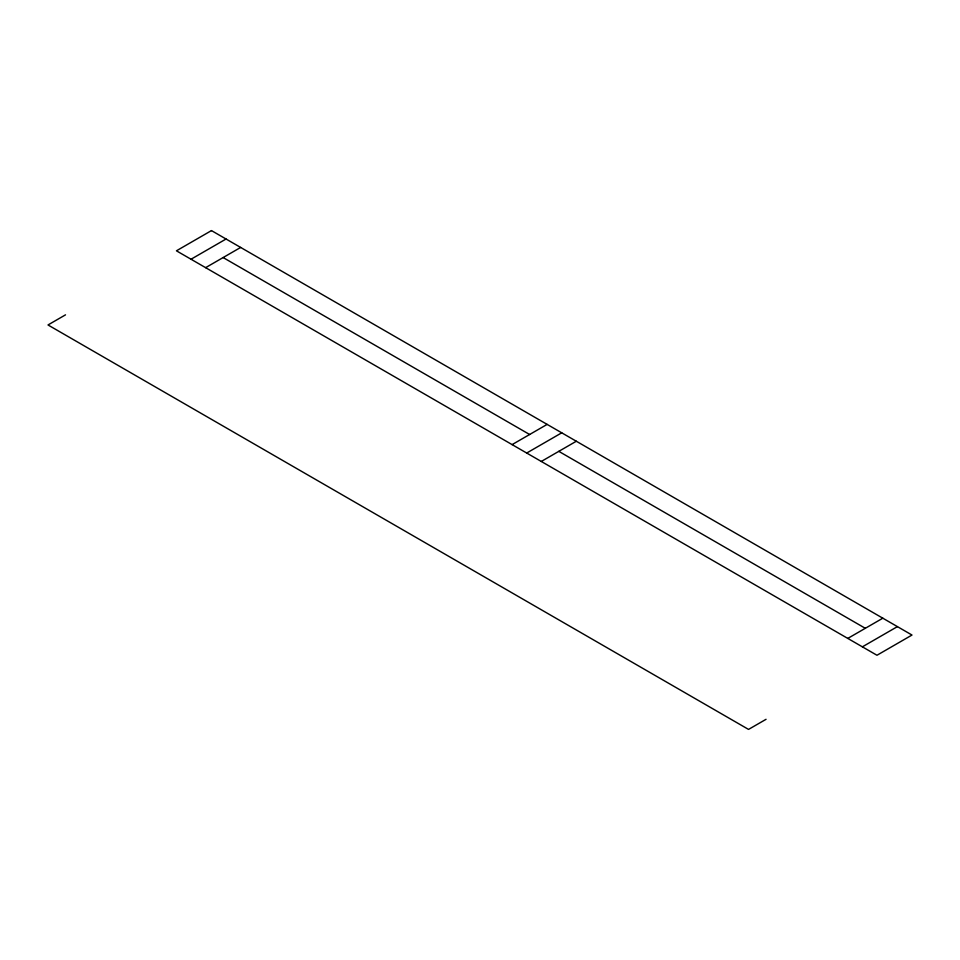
<?xml version="1.0" encoding="UTF-8"?>
<svg xmlns="http://www.w3.org/2000/svg" width="960" height="960" viewBox="0 0 960 960"><rect width="100%" height="100%" fill="white"/><g stroke="black" fill="none" stroke-linecap="round" stroke-linejoin="round"><path stroke-width="1.44" d="M65.508 314.844L48 324.96L748.536 729.408L766.056 719.304M191.028 259.236L226.056 239.016M205.62 267.66L240.648 247.44M512.112 444.612L547.14 424.392M526.704 453.036L561.732 432.816M541.296 461.46L576.324 441.24M847.788 638.412L882.816 618.192M862.38 646.836L897.408 626.616M223.14 257.556L529.62 434.496M558.816 451.356L865.296 628.296M211.464 230.592L176.436 250.812L876.972 655.26L912 635.04L211.464 230.592"/></g></svg>
